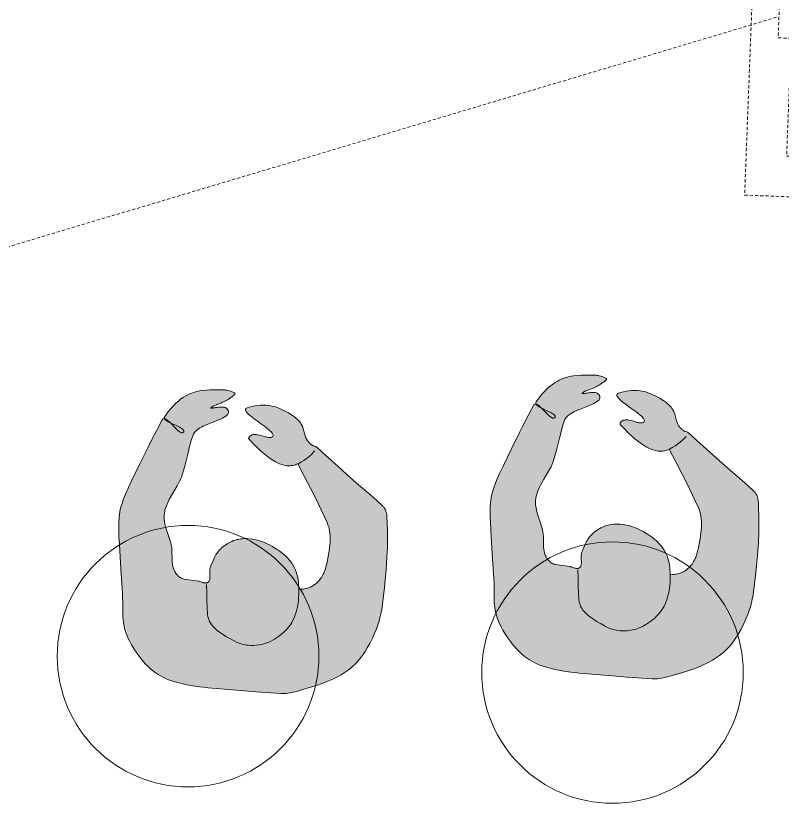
# Model space of a CAD drawing. Header units: millimetres. Extents: x 17924 to 83548, y -4690 to 56252.
# Drawn here: x 41939 to 43404, y 20326 to 21832 of the extents above; entities that cross this region are included whole.
import ezdxf

# ---------------------------------------------------------------- set-up
doc = ezdxf.new("R2010")
doc.units = ezdxf.units.MM
doc.header["$MEASUREMENT"] = 0
doc.linetypes.add('DGN Style 2', pattern=[10, 6, -4])
for name, color, linetype, lineweight in [('EQPM-OVHD', 62, 'DGN Style 2', 13), ('FURN-FREE', 1, 'Continuous', 0), ('FURN-STOR', 213, 'Continuous', 0), ('PRES-FILL', 7, 'Continuous', 0), ('PRES-PEOP', 42, 'Continuous', 0)]:
    doc.layers.add(name, color=color, linetype=linetype, lineweight=lineweight)

# ---------------------------------------------------------------- blocks, each defined once
blk = doc.blocks.new('*U111')
at = {"layer": 'PRES-FILL', "linetype": 'ByBlock', "lineweight": -2}
h = blk.add_hatch(color=0, dxfattribs=at)
edge = h.paths.add_edge_path(flags=16)
edge.add_spline(control_points=[(-87.1, -291.1), (-88.9, -288.5), (-89.4, -283.3), (-89.5, -277.4)], knot_values=[0, 0, 0, 0, 1, 1, 1, 1], degree=3, periodic=0)
edge.add_spline(control_points=[(-89.5, -277.4), (-94.1, -264.3), (-102.3, -248.1), (-95, -247.6), (-88, -247), (-89.7, -264.1), (-89.5, -277.4)], knot_values=[0, 0, 0, 0, 0.509531, 0.509531, 0.509531, 1, 1, 1, 1], degree=3, periodic=0)
edge.add_spline(control_points=[(-89.5, -277.4), (-87.5, -283), (-86.2, -288.1), (-87.1, -291.1)], knot_values=[0, 0, 0, 0, 1, 1, 1, 1], degree=3, periodic=0)
edge.add_spline(control_points=[(-87.1, -291.1), (-86, -292.7), (-84.3, -293.3), (-82, -292.6), (-63.6, -286.7), (-44.9, -280.7), (-26.4, -274.1), (-4, -266.1), (18.4, -258.1), (40.8, -249.8), (62.1, -241.9), (84, -234.3), (102, -220.3), (117.4, -208.3), (129.9, -193.2), (142.6, -178.6), (163, -155.2), (182.9, -131.3), (203.2, -107.9), (213.2, -96.5), (224.2, -86), (234.3, -74.7), (246.7, -60.8), (254.8, -44.4), (259.7, -25), (268.8, 10.8), (269.4, 46.9), (252.7, 77.9), (241.3, 99.1), (227.3, 117.8), (212, 135.7), (198.2, 151.6), (184.4, 167.6), (170.6, 183.5), (153.9, 202.7), (137.1, 221.9), (119.8, 240.6), (106.8, 254.7), (88.4, 262.4), (71.1, 271.5), (49.3, 282.9), (28.3, 292.7), (3.3, 297.3), (-21.5, 302), (-44.7, 298.6), (-68.4, 290.7), (-91.1, 283.2), (-111.9, 273.8), (-130.5, 259.8), (-157.5, 239.5), (-182.8, 217.5), (-207.6, 194.9), (-226.2, 177.9), (-244, 160), (-260.3, 140.7), (-265.4, 134.8), (-270.1, 127.5), (-269.8, 119.5), (-269, 91.5), (-265, 65.1), (-263.2, 38), (-261.2, 9.3), (-260.2, -19.6), (-257.9, -48.3), (-257.6, -51.7), (-255, -54.6), (-254.2, -58), (-253.4, -61.6), (-253.2, -65.2), (-253.5, -68.8), (-254.4, -82.4), (-267.6, -92.2), (-268.2, -106.7), (-269, -125.4), (-262.5, -142.7), (-255.6, -157.8), (-248.2, -173.7), (-230.6, -189), (-215.1, -195.9), (-194.6, -205.1), (-227.5, -119.8), (-210.4, -122.7), (-200.6, -124.4), (-194.9, -152.8), (-181.9, -153.3), (-179.8, -153.3), (-175.7, -153.3), (-175.6, -151), (-174.7, -121.2), (-175.9, -84.2), (-191.9, -63.8), (-196.2, -58.4), (-202.4, -54.5), (-209.7, -51.7)], knot_values=[0, 0, 0, 0, 0.004098, 0.004098, 0.004098, 0.036354, 0.036354, 0.036354, 0.07573, 0.07573, 0.07573, 0.113201, 0.113201, 0.113201, 0.145266, 0.145266, 0.145266, 0.196552, 0.196552, 0.196552, 0.221625, 0.221625, 0.221625, 0.252365, 0.252365, 0.252365, 0.309173, 0.309173, 0.309173, 0.348127, 0.348127, 0.348127, 0.382965, 0.382965, 0.382965, 0.425054, 0.425054, 0.425054, 0.456865, 0.456865, 0.456865, 0.496842, 0.496842, 0.496842, 0.536467, 0.536467, 0.536467, 0.574696, 0.574696, 0.574696, 0.630228, 0.630228, 0.630228, 0.671879, 0.671879, 0.671879, 0.684675, 0.684675, 0.684675, 0.729775, 0.729775, 0.729775, 0.777357, 0.777357, 0.777357, 0.783126, 0.783126, 0.783126, 0.789055, 0.789055, 0.789055, 0.811446, 0.811446, 0.811446, 0.840448, 0.840448, 0.840448, 0.871083, 0.871083, 0.871083, 0.911485, 0.911485, 0.911485, 0.934486, 0.934486, 0.934486, 0.938181, 0.938181, 0.938181, 0.987094, 0.987094, 0.987094, 1, 1, 1, 1], degree=3, periodic=0)
edge.add_line((-209.7, -51.7), (-194, 0))
edge.add_spline(control_points=[(-194, 0), (-187, 22.7), (-179.6, 45.3), (-171.5, 67.7), (-163, 91.4), (-139.6, 107.6), (-118.7, 121.9), (-107.4, 129.7), (-96.1, 136.5), (-80.5, 136.9), (-68.4, 137.2), (-58.5, 133.8), (-50.1, 127.2)], knot_values=[0, 0, 0, 0, 0.324205, 0.324205, 0.324205, 0.66843, 0.66843, 0.66843, 0.855113, 0.855113, 0.855113, 1, 1, 1, 1], degree=3, periodic=0)
edge.add_line((-50.1, 127.2), (-43.4, 121.9))
edge.add_spline(control_points=[(-43.4, 121.9), (-53, 112), (-61.7, 101.2), (-66.2, 86.4), (-72, 67.4), (-70.6, 51.9), (-65.8, 32.4), (-60.9, 12.4), (-52.4, -3.9), (-40.5, -16.6), (-29.8, -28), (-15.7, -35.9), (4.1, -37.8), (21.4, -39.5), (32.8, -32.6), (46, -27.7), (56.1, -23.9), (64, -4.3), (73.4, -9.4), (78.2, -11.9), (80, -18.4), (83, -23.2), (90.4, -35.2), (104.9, -43.5), (103.9, -59.9), (102.6, -82.9), (81.9, -92.8), (71.8, -109.6), (62.8, -124.7), (56.9, -143.1), (45.7, -155.8), (27.6, -176.6), (-8.7, -176.6), (-33.9, -189.3), (-57.3, -201), (-80, -218.6), (-102.9, -230.2), (-126.4, -242.2), (-170.3, -203.5), (-183.9, -215.1), (-185.4, -216.4), (-186.2, -221.3), (-185.7, -224), (-184, -232.5), (-161.6, -243.7), (-165.3, -244.4), (-170.3, -245.4), (-189.8, -234), (-202.1, -232.4), (-207, -231.8), (-219.2, -228.5), (-217.4, -233.8), (-214.3, -243.7), (-208.3, -250.8), (-201.7, -257.1), (-184.8, -273.2), (-168.6, -289.9), (-141.4, -295.4), (-121.8, -299.2), (-104.3, -296.7), (-90.1, -293.9), (-88.5, -293.6), (-87.5, -292.6), (-87.1, -291.1)], knot_values=[0, 0, 0, 0, 0.044568, 0.044568, 0.044568, 0.101682, 0.101682, 0.101682, 0.159954, 0.159954, 0.159954, 0.212108, 0.212108, 0.212108, 0.25772, 0.25772, 0.25772, 0.292514, 0.292514, 0.292514, 0.310285, 0.310285, 0.310285, 0.355053, 0.355053, 0.355053, 0.417583, 0.417583, 0.417583, 0.47369, 0.47369, 0.47369, 0.564976, 0.564976, 0.564976, 0.649839, 0.649839, 0.649839, 0.736981, 0.736981, 0.736981, 0.746599, 0.746599, 0.746599, 0.777051, 0.777051, 0.777051, 0.817948, 0.817948, 0.817948, 0.83422, 0.83422, 0.83422, 0.863911, 0.863911, 0.863911, 0.939425, 0.939425, 0.939425, 0.993629, 0.993629, 0.993629, 1, 1, 1, 1], degree=3, periodic=0)
at = {"layer": 'PRES-PEOP', "color": 0, "linetype": 'ByBlock', "lineweight": -2, "flags": 128}
for points in [[(-250.1, -46.7), (-245.7, -46.5), (-241.7, -46.5), (-234.1, -46.8), (-227.6, -47.5), (-222, -48.3), (-217.4, -49.3), (-213.4, -50.4), (-210.1, -51.5), (-207.4, -52.6), (-205.1, -53.7), (-201.2, -55.8), (-198.6, -57.5), (-196.7, -58.9), (-194.2, -61.2), (-191.9, -63.8), (-189.1, -67.8), (-186.8, -71.9), (-184.8, -76), (-183.2, -80), (-181.8, -84), (-179.7, -91.7), (-178.2, -98.9), (-177.2, -105.3), (-176.6, -111), (-175.8, -121.2), (-175.5, -128.8), (-175.4, -140.1), (-175.6, -151), (-175.6, -151.3), (-175.6, -151.4), (-175.7, -151.6), (-175.8, -151.8), (-175.9, -151.9), (-176, -152), (-176.1, -152.1), (-176.3, -152.3), (-176.6, -152.5), (-176.8, -152.7), (-177.1, -152.8), (-177.4, -152.9), (-177.7, -152.9), (-178.2, -153.1), (-178.7, -153.1), (-179.1, -153.2), (-179.9, -153.2), (-180.4, -153.3), (-180.8, -153.3), (-181.4, -153.3), (-181.7, -153.3), (-181.9, -153.3), (-183.1, -153.1), (-184.2, -152.9), (-185.3, -152.5), (-186.3, -152), (-187.2, -151.4), (-188.9, -150.1), (-190.5, -148.5), (-191.9, -146.9), (-193.1, -145.2), (-195.4, -141.8), (-199.1, -135.5), (-200.4, -133.2), (-201.6, -131.2), (-202.7, -129.6), (-203.6, -128.3), (-204.4, -127.2), (-205.8, -125.5), (-206.9, -124.5), (-207.8, -123.9), (-209.1, -123.1), (-209.7, -122.9), (-210.4, -122.7), (-211.9, -122.7), (-213, -123.1), (-213.9, -124), (-214.6, -125.1), (-215, -126.6), (-215.3, -128.2), (-215.5, -130), (-215.6, -132), (-215.5, -134.1), (-215.2, -138.5), (-214.6, -143.1), (-213.9, -147.7), (-212.4, -156.7), (-211, -164.7), (-209.8, -171.6), (-209, -177.3), (-208.4, -181.9), (-208.2, -185.6), (-208.1, -188.5), (-208.3, -190.7), (-208.5, -192.4), (-208.9, -193.7), (-209.3, -194.6), (-209.7, -195.3), (-210.7, -196.1), (-211.5, -196.5), (-212.3, -196.6), (-213.6, -196.4), (-215.1, -195.9), (-218, -194.5), (-220.8, -193), (-223.4, -191.5), (-228.3, -188.3), (-232.5, -185.2), (-236.1, -182.3), (-239.1, -179.5), (-241.7, -177), (-243.8, -174.8), (-247.4, -170.7), (-249.8, -167.5), (-251.4, -165.1), (-253.7, -161.5), (-255.6, -157.8), (-258.1, -152), (-260.3, -146.8), (-262, -142.1), (-263.4, -138), (-264.6, -134.2), (-265.5, -130.9), (-266.8, -125.1), (-267.5, -120.6), (-267.9, -117.1), (-268.2, -111.9), (-268.2, -106.7), (-267.9, -104), (-267.4, -101.6), (-266.8, -99.4), (-266.1, -97.4), (-265.3, -95.6), (-263.7, -92.2), (-257.3, -80.8), (-255.9, -77.9), (-255, -75.7), (-254.4, -74), (-253.8, -71.4), (-253.5, -68.8), (-253.4, -67.4), (-253.4, -66.2), (-253.4, -65.2), (-253.4, -63.4), (-253.5, -62.1), (-253.6, -61), (-253.9, -59.5), (-254.2, -58), (-254.4, -57.4), (-254.6, -56.8), (-254.8, -56.3), (-255.2, -55.3), (-256.9, -51.8), (-257.3, -51), (-257.5, -50.3), (-257.6, -49.8), (-257.8, -49), (-257.9, -48.3), (-259.4, -26.7), (-261.2, 5.6), (-263.2, 38), (-264.9, 58.2), (-267.9, 88.6), (-269.1, 103.9), (-269.8, 119.5), (-269.8, 121), (-269.7, 122.4), (-269.5, 123.7), (-269.3, 124.9), (-269, 126), (-268.3, 128), (-267.6, 129.7), (-266.9, 131.2), (-266.2, 132.5), (-264.9, 134.7), (-263.8, 136.3), (-262.1, 138.6), (-260.3, 140.7), (-254.1, 147.9), (-243, 160.1), (-234.4, 169.1), (-221.2, 182.2), (-207.6, 194.9), (-188.9, 211.7), (-174.6, 224.1), (-163.8, 233.3), (-147.3, 246.7), (-130.5, 259.8), (-123.4, 264.8), (-117, 268.9), (-111.4, 272.2), (-106.3, 275), (-97.2, 279.5), (-90.2, 282.5), (-79.5, 286.8), (-68.4, 290.7), (-59.5, 293.4), (-51.8, 295.5), (-45, 296.9), (-39.1, 297.9), (-33.9, 298.6), (-29.3, 299), (-21.3, 299.4), (-15.2, 299.4), (-10.6, 299.1), (-3.7, 298.4), (3.3, 297.3), (12.5, 295.3), (20.2, 293.3), (26.9, 291.2), (32.6, 289.2), (42.4, 285.3), (49.6, 282.1), (60.3, 277), (71.1, 271.5), (84.2, 264.8), (93.9, 259.7), (101, 255.6), (106.1, 252.3), (109.7, 249.7), (112.4, 247.6), (116.2, 244.2), (119.8, 240.6), (132.7, 226.5), (151.7, 205.1), (170.6, 183.5), (191.3, 159.6), (212, 135.7), (217.7, 128.9), (222.5, 122.9), (230.7, 112.3), (236.6, 104), (240.9, 97.7), (247, 88), (252.7, 77.9), (255.6, 72), (258, 66.4), (259.9, 61.1), (261.5, 56), (262.7, 51.2), (264.5, 42), (265.5, 33.9), (265.9, 26.7), (266, 20.3), (265.5, 9.1), (264.6, 0.6), (263.7, -5.8), (261.9, -15.4), (259.7, -25), (257.7, -32.1), (255.7, -38.1), (253.8, -43.2), (251.9, -47.6), (250.1, -51.3), (248.5, -54.4), (245.4, -59.8), (242.9, -63.7), (240.9, -66.5), (237.7, -70.7), (234.3, -74.7), (226.6, -83.1), (214.8, -95.4), (208.9, -101.6), (203.2, -107.9), (172.9, -143.3), (142.6, -178.6), (133.1, -189.6), (125.8, -197.8), (120.2, -203.7), (115.9, -208.1), (112.6, -211.3), (107.4, -215.9), (102, -220.3), (98.6, -222.8), (92, -227.3), (85.9, -230.8), (80.5, -233.6), (75.7, -235.9), (67.1, -239.7), (54, -244.9), (40.8, -249.8), (7.2, -262.1), (-26.4, -274.1), (-40.3, -278.9), (-61.2, -285.9), (-82, -292.6), (-83.3, -292.9), (-84.4, -292.9), (-85.3, -292.6), (-86.1, -292.1), (-86.8, -291.4), (-87.4, -290.6), (-87.8, -289.7), (-88.2, -288.6), (-88.5, -287.5), (-88.8, -286.3), (-89.1, -283.8), (-89.4, -281.1), (-89.6, -259), (-89.7, -256.6), (-90, -254.6), (-90.2, -253), (-90.6, -251.8), (-90.9, -250.8), (-91.2, -250), (-91.9, -248.9), (-92.5, -248.3), (-93.1, -247.9), (-93.9, -247.6), (-95, -247.6), (-96, -247.8), (-96.7, -248.2), (-97.3, -248.8), (-97.6, -249.6), (-97.8, -250.4), (-97.9, -251.4), (-97.8, -252.5), (-97.7, -253.6), (-97.5, -254.8), (-96.8, -257.3), (-96.1, -259.8), (-95.2, -262.3), (-93.3, -267.4), (-89.9, -276.4), (-88.8, -279.6), (-87.9, -282.3), (-87.4, -284.5), (-87, -286.3), (-86.9, -287.8), (-86.8, -289), (-86.9, -289.9), (-87, -290.7), (-87.4, -291.9), (-87.8, -292.6), (-88.3, -293.1), (-89.1, -293.6), (-90.1, -293.9), (-95.6, -294.9), (-100.6, -295.7), (-105.2, -296.3), (-109.3, -296.8), (-113, -297.1), (-116.4, -297.2), (-122.4, -297.3), (-127, -297.1), (-130.5, -296.9), (-135.9, -296.3), (-141.4, -295.4), (-146.4, -294.2), (-150.8, -292.9), (-154.8, -291.5), (-158.4, -290.1), (-161.7, -288.6), (-167.5, -285.4), (-172.3, -282.4), (-176.3, -279.6), (-183, -274.4), (-187.8, -270.2), (-194.8, -263.7), (-201.7, -257.1), (-204.1, -254.7), (-206.2, -252.5), (-208, -250.5), (-209.4, -248.7), (-210.6, -247.1), (-211.7, -245.6), (-213.4, -242.9), (-214.5, -240.8), (-215.3, -239.2), (-216.4, -236.6), (-217.4, -233.8), (-217.5, -233.4), (-217.6, -232.9), (-217.6, -232.6), (-217.5, -232.3), (-217.4, -232), (-217.2, -231.8), (-217, -231.6), (-216.7, -231.4), (-216.5, -231.3), (-216.2, -231.2), (-215.6, -231), (-214.9, -230.9), (-214.2, -230.8), (-213.5, -230.8), (-212.8, -230.9), (-211.4, -231), (-210.2, -231.1), (-208, -231.4), (-206.3, -231.7), (-205.1, -231.9), (-204.3, -232.1), (-203.7, -232.2), (-202.8, -232.3), (-202.1, -232.4), (-199.7, -232.8), (-197.4, -233.4), (-195.1, -234), (-192.8, -234.7), (-188.6, -236.3), (-184.9, -237.7), (-181.7, -239), (-179, -240.2), (-176.7, -241.1), (-174.8, -241.9), (-173.2, -242.5), (-171.9, -243), (-170.9, -243.3), (-169.1, -243.9), (-168, -244.2), (-167.2, -244.3), (-166.1, -244.5), (-165.3, -244.4), (-165, -244.3), (-164.9, -244.2), (-164.9, -244), (-165, -243.7), (-165.2, -243.5), (-165.5, -243.2), (-165.8, -242.8), (-166.2, -242.5), (-167.1, -241.7), (-168.2, -241), (-169.3, -240.2), (-170.4, -239.3), (-171.5, -238.5), (-173.7, -236.9), (-175.7, -235.4), (-177.5, -234), (-178.9, -232.8), (-180.2, -231.7), (-181.2, -230.7), (-182, -229.9), (-183.3, -228.4), (-184.2, -227.3), (-184.7, -226.4), (-185.3, -225.2), (-185.5, -224.6), (-185.7, -224), (-185.7, -223.5), (-185.8, -223), (-185.8, -222.4), (-185.8, -221.9), (-185.8, -221.4), (-185.8, -220.5), (-185.7, -219.6), (-185.5, -218.9), (-185.4, -218.3), (-185.3, -217.7), (-185.1, -217.3), (-185, -216.9), (-184.8, -216.4), (-184.6, -216), (-184.4, -215.7), (-184.2, -215.4), (-184.1, -215.2), (-183.9, -215.1), (-182.6, -214.1), (-181.1, -213.5), (-179.5, -213.1), (-177.9, -212.9), (-176.1, -212.9), (-174.4, -213.1), (-170.7, -213.7), (-167, -214.8), (-163.3, -216.1), (-159.7, -217.5), (-152.6, -220.4), (-139.5, -226), (-134.5, -227.9), (-130.2, -229.4), (-126.4, -230.5), (-123.2, -231.4), (-120.4, -231.9), (-115.7, -232.5), (-112.2, -232.5), (-109.8, -232.3), (-106.2, -231.5), (-102.9, -230.2), (-94.3, -225.6), (-86.8, -221.2), (-73.7, -213), (-53.9, -200.5), (-43.9, -194.7), (-33.9, -189.3), (-29, -187), (-24.3, -185.2), (-15, -182.1), (1.9, -177.5), (14.4, -173.8), (18.9, -172.3), (26.6, -169.3), (32, -166.6), (35.8, -164.3), (38.5, -162.4), (42.3, -159.3), (45.7, -155.8), (47.8, -153.4), (49.6, -151), (52.7, -146.2), (55.3, -141.8), (57.4, -137.9), (60.9, -130.7), (66.2, -120), (68.9, -114.7), (71.8, -109.6), (73.8, -106.5), (75.9, -103.8), (80.1, -98.8), (88, -90.5), (91, -87.3), (93.4, -84.4), (95.5, -81.9), (97.1, -79.5), (98.5, -77.4), (100.5, -73.5), (101.8, -70.4), (102.6, -68), (103.5, -64.1), (103.8, -62.1), (103.9, -59.9), (104, -58.4), (104, -57), (103.7, -54.3), (103.1, -52), (102.5, -49.9), (101.7, -48), (100.8, -46.3), (99.9, -44.7), (83, -23.2), (82.4, -22.3), (81.5, -20.5), (79.8, -17.2), (79.2, -16), (78.6, -15), (78.1, -14.1), (77.6, -13.4), (76.7, -12.2), (76, -11.4), (75.4, -10.8), (74.9, -10.4), (74.2, -9.8), (73.4, -9.4), (72.5, -9), (71.7, -8.7), (70.8, -8.6), (70.1, -8.5), (69.3, -8.6), (68.6, -8.8), (67.9, -9), (66.6, -9.6), (65.3, -10.3), (64.2, -11.2), (63.1, -12.1), (62.1, -13.1), (60.2, -15), (56.8, -18.7), (54.2, -21.5), (52.2, -23.5), (50.7, -24.8), (49.6, -25.7), (48.7, -26.3), (47.4, -27.1), (46, -27.7), (41.1, -29.6), (32.7, -33), (29.5, -34.2), (26.7, -35.2), (24.2, -35.9), (21.9, -36.5), (17.8, -37.4), (14.6, -37.8), (12.1, -38), (10.2, -38), (7.2, -38), (4.1, -37.8), (0.4, -37.4), (-2.9, -36.8), (-5.8, -36.2), (-8.6, -35.6), (-11, -34.9), (-15.5, -33.4), (-19.2, -31.9), (-22.3, -30.4), (-24.8, -29), (-27, -27.7), (-30.7, -25.2), (-33.3, -23.2), (-37, -20), (-40.5, -16.6), (-42.7, -14.2), (-46.6, -9.4), (-49.7, -5), (-52.4, -0.9), (-54.5, 2.8), (-56.3, 6.1), (-59.1, 12.2), (-61, 17), (-62.4, 20.7), (-64.2, 26.4), (-65.8, 32.4), (-66.6, 36), (-68, 42.6), (-68.9, 48.1), (-69.5, 52.9), (-69.9, 57), (-70, 60.6), (-70, 63.7), (-69.7, 69.2), (-69.2, 73.4), (-68.6, 76.6), (-67.6, 81.4), (-66.2, 86.4), (-65.3, 89.2), (-64.3, 91.8), (-63.3, 94.1), (-61.3, 98.3), (-59.4, 101.8), (-57.5, 104.8), (-55.8, 107.3), (-52.7, 111.5), (-50.2, 114.5), (-46.3, 118.9), (-42.3, 123.1), (-37.2, 128.3), (-32.6, 132.7), (-28.4, 136.4), (-24.6, 139.5), (-21.2, 142.1), (-18.1, 144.3), (-12.4, 147.9), (-8, 150.4), (-4.5, 152.2), (0.9, 154.6), (6.7, 156.6), (10.4, 157.8), (13.8, 158.6), (17, 159.3), (20, 159.8), (25.6, 160.4), (30.4, 160.6), (34.5, 160.6), (38.2, 160.4), (44.5, 159.7), (49.2, 159), (56.3, 157.5), (63.4, 155.6), (67.7, 154.2), (71.7, 152.6), (75.3, 150.9), (78.6, 149.1), (81.6, 147.3), (84.4, 145.5), (89.4, 141.8), (93.5, 138.2), (96.9, 134.8), (99.7, 131.7), (102, 128.9), (105.7, 123.7), (108.2, 119.5), (109.9, 116.4), (112.1, 111.4), (113.9, 106.4), (116.7, 97.2), (119.1, 89), (120.9, 81.6), (122.1, 75.1), (122.9, 69.5), (123.3, 64.7), (123.4, 60.5), (123.3, 57), (123, 53.9), (122.6, 51.3), (121.5, 46.8), (120.3, 43.6), (119.3, 41.3), (117.3, 38), (115, 34.8), (105.6, 23.9), (98.3, 15.8), (87.3, 3.9), (76.2, -7.9)], [(-209.7, -51.7), (-201.8, -25.9), (-194, 0), (-188.7, 17), (-180.3, 42.4), (-171.5, 67.7), (-169.8, 72), (-167.8, 76), (-165.8, 79.5), (-163.6, 82.8), (-161.5, 85.7), (-157, 91), (-152.8, 95.4), (-148.9, 99.1), (-141.7, 105.3), (-136, 109.6), (-127.4, 115.9), (-118.7, 121.9), (-114.5, 124.8), (-110.7, 127.1), (-107.4, 129.1), (-104.4, 130.7), (-101.7, 132), (-99.3, 133), (-97.2, 133.8), (-93.3, 135), (-90.3, 135.8), (-87.9, 136.2), (-84.3, 136.7), (-80.5, 136.9), (-78.3, 136.9), (-76.2, 136.8), (-74.3, 136.7), (-72.6, 136.5), (-69.4, 136), (-66.7, 135.4), (-64.4, 134.8), (-62.5, 134.1), (-60.8, 133.5), (-58, 132.2), (-56, 131.1), (-54.5, 130.2), (-52.3, 128.8), (-50.1, 127.2), (-46.8, 124.6), (-43.4, 121.9)]]:
    blk.add_lwpolyline(points, dxfattribs=at)
blk = doc.blocks.new('*U112')
at = {"layer": 'PRES-FILL', "linetype": 'ByBlock', "lineweight": -2}
h = blk.add_hatch(color=0, dxfattribs=at)
edge = h.paths.add_edge_path(flags=16)
edge.add_spline(control_points=[(-87.1, -291.1), (-88.9, -288.5), (-89.4, -283.3), (-89.5, -277.4)], knot_values=[0, 0, 0, 0, 1, 1, 1, 1], degree=3, periodic=0)
edge.add_spline(control_points=[(-89.5, -277.4), (-94.1, -264.3), (-102.3, -248.1), (-95, -247.6), (-88, -247), (-89.7, -264.1), (-89.5, -277.4)], knot_values=[0, 0, 0, 0, 0.509531, 0.509531, 0.509531, 1, 1, 1, 1], degree=3, periodic=0)
edge.add_spline(control_points=[(-89.5, -277.4), (-87.5, -283), (-86.2, -288.1), (-87.1, -291.1)], knot_values=[0, 0, 0, 0, 1, 1, 1, 1], degree=3, periodic=0)
edge.add_spline(control_points=[(-87.1, -291.1), (-86, -292.7), (-84.3, -293.3), (-82, -292.6), (-63.6, -286.7), (-44.9, -280.7), (-26.4, -274.1), (-4, -266.1), (18.4, -258.1), (40.8, -249.8), (62.1, -241.9), (84, -234.3), (102, -220.3), (117.4, -208.3), (129.9, -193.2), (142.6, -178.6), (163, -155.2), (182.9, -131.3), (203.2, -107.9), (213.2, -96.5), (224.2, -86), (234.3, -74.7), (246.7, -60.8), (254.8, -44.4), (259.7, -25), (268.8, 10.8), (269.4, 46.9), (252.7, 77.9), (241.3, 99.1), (227.3, 117.8), (212, 135.7), (198.2, 151.6), (184.4, 167.6), (170.6, 183.5), (153.9, 202.7), (137.1, 221.9), (119.8, 240.6), (106.8, 254.7), (88.4, 262.4), (71.1, 271.5), (49.3, 282.9), (28.3, 292.7), (3.3, 297.3), (-21.5, 302), (-44.7, 298.6), (-68.4, 290.7), (-91.1, 283.2), (-111.9, 273.8), (-130.5, 259.8), (-157.5, 239.5), (-182.8, 217.5), (-207.6, 194.9), (-226.2, 177.9), (-244, 160), (-260.3, 140.7), (-265.4, 134.8), (-270.1, 127.5), (-269.8, 119.5), (-269, 91.5), (-265, 65.1), (-263.2, 38), (-261.2, 9.3), (-260.2, -19.6), (-257.9, -48.3), (-257.6, -51.7), (-255, -54.6), (-254.2, -58), (-253.4, -61.6), (-253.2, -65.2), (-253.5, -68.8), (-254.4, -82.4), (-267.6, -92.2), (-268.2, -106.7), (-269, -125.4), (-262.5, -142.7), (-255.6, -157.8), (-248.2, -173.7), (-230.6, -189), (-215.1, -195.9), (-194.6, -205.1), (-227.5, -119.8), (-210.4, -122.7), (-200.6, -124.4), (-194.9, -152.8), (-181.9, -153.3), (-179.8, -153.3), (-175.7, -153.3), (-175.6, -151), (-174.7, -121.2), (-175.9, -84.2), (-191.9, -63.8), (-196.2, -58.4), (-202.4, -54.5), (-209.7, -51.7)], knot_values=[0, 0, 0, 0, 0.004098, 0.004098, 0.004098, 0.036354, 0.036354, 0.036354, 0.07573, 0.07573, 0.07573, 0.113201, 0.113201, 0.113201, 0.145266, 0.145266, 0.145266, 0.196552, 0.196552, 0.196552, 0.221625, 0.221625, 0.221625, 0.252365, 0.252365, 0.252365, 0.309173, 0.309173, 0.309173, 0.348127, 0.348127, 0.348127, 0.382965, 0.382965, 0.382965, 0.425054, 0.425054, 0.425054, 0.456865, 0.456865, 0.456865, 0.496842, 0.496842, 0.496842, 0.536467, 0.536467, 0.536467, 0.574696, 0.574696, 0.574696, 0.630228, 0.630228, 0.630228, 0.671879, 0.671879, 0.671879, 0.684675, 0.684675, 0.684675, 0.729775, 0.729775, 0.729775, 0.777357, 0.777357, 0.777357, 0.783126, 0.783126, 0.783126, 0.789055, 0.789055, 0.789055, 0.811446, 0.811446, 0.811446, 0.840448, 0.840448, 0.840448, 0.871083, 0.871083, 0.871083, 0.911485, 0.911485, 0.911485, 0.934486, 0.934486, 0.934486, 0.938181, 0.938181, 0.938181, 0.987094, 0.987094, 0.987094, 1, 1, 1, 1], degree=3, periodic=0)
edge.add_line((-209.7, -51.7), (-194, 0))
edge.add_spline(control_points=[(-194, 0), (-187, 22.7), (-179.6, 45.3), (-171.5, 67.7), (-163, 91.4), (-139.6, 107.6), (-118.7, 121.9), (-107.4, 129.7), (-96.1, 136.5), (-80.5, 136.9), (-68.4, 137.2), (-58.5, 133.8), (-50.1, 127.2)], knot_values=[0, 0, 0, 0, 0.324205, 0.324205, 0.324205, 0.66843, 0.66843, 0.66843, 0.855113, 0.855113, 0.855113, 1, 1, 1, 1], degree=3, periodic=0)
edge.add_line((-50.1, 127.2), (-43.4, 121.9))
edge.add_spline(control_points=[(-43.4, 121.9), (-53, 112), (-61.7, 101.2), (-66.2, 86.4), (-72, 67.4), (-70.6, 51.9), (-65.8, 32.4), (-60.9, 12.4), (-52.4, -3.9), (-40.5, -16.6), (-29.8, -28), (-15.7, -35.9), (4.1, -37.8), (21.4, -39.5), (32.8, -32.6), (46, -27.7), (56.1, -23.9), (64, -4.3), (73.4, -9.4), (78.2, -11.9), (80, -18.4), (83, -23.2), (90.4, -35.2), (104.9, -43.5), (103.9, -59.9), (102.6, -82.9), (81.9, -92.8), (71.8, -109.6), (62.8, -124.7), (56.9, -143.1), (45.7, -155.8), (27.6, -176.6), (-8.7, -176.6), (-33.9, -189.3), (-57.3, -201), (-80, -218.6), (-102.9, -230.2), (-126.4, -242.2), (-170.3, -203.5), (-183.9, -215.1), (-185.4, -216.4), (-186.2, -221.3), (-185.7, -224), (-184, -232.5), (-161.6, -243.7), (-165.3, -244.4), (-170.3, -245.4), (-189.8, -234), (-202.1, -232.4), (-207, -231.8), (-219.2, -228.5), (-217.4, -233.8), (-214.3, -243.7), (-208.3, -250.8), (-201.7, -257.1), (-184.8, -273.2), (-168.6, -289.9), (-141.4, -295.4), (-121.8, -299.2), (-104.3, -296.7), (-90.1, -293.9), (-88.5, -293.6), (-87.5, -292.6), (-87.1, -291.1)], knot_values=[0, 0, 0, 0, 0.044568, 0.044568, 0.044568, 0.101682, 0.101682, 0.101682, 0.159954, 0.159954, 0.159954, 0.212108, 0.212108, 0.212108, 0.25772, 0.25772, 0.25772, 0.292514, 0.292514, 0.292514, 0.310285, 0.310285, 0.310285, 0.355053, 0.355053, 0.355053, 0.417583, 0.417583, 0.417583, 0.47369, 0.47369, 0.47369, 0.564976, 0.564976, 0.564976, 0.649839, 0.649839, 0.649839, 0.736981, 0.736981, 0.736981, 0.746599, 0.746599, 0.746599, 0.777051, 0.777051, 0.777051, 0.817948, 0.817948, 0.817948, 0.83422, 0.83422, 0.83422, 0.863911, 0.863911, 0.863911, 0.939425, 0.939425, 0.939425, 0.993629, 0.993629, 0.993629, 1, 1, 1, 1], degree=3, periodic=0)
at = {"layer": 'PRES-PEOP', "color": 0, "linetype": 'ByBlock', "lineweight": -2, "flags": 128}
for points in [[(-250.1, -46.7), (-245.7, -46.5), (-241.7, -46.5), (-234.1, -46.8), (-227.6, -47.5), (-222, -48.3), (-217.4, -49.3), (-213.4, -50.4), (-210.1, -51.5), (-207.4, -52.6), (-205.1, -53.7), (-201.2, -55.8), (-198.6, -57.5), (-196.7, -58.9), (-194.2, -61.2), (-191.9, -63.8), (-189.1, -67.8), (-186.8, -71.9), (-184.8, -76), (-183.2, -80), (-181.8, -84), (-179.7, -91.7), (-178.2, -98.9), (-177.2, -105.3), (-176.6, -111), (-175.8, -121.2), (-175.5, -128.8), (-175.4, -140.1), (-175.6, -151), (-175.6, -151.3), (-175.6, -151.4), (-175.7, -151.6), (-175.8, -151.8), (-175.9, -151.9), (-176, -152), (-176.1, -152.1), (-176.3, -152.3), (-176.6, -152.5), (-176.8, -152.7), (-177.1, -152.8), (-177.4, -152.9), (-177.7, -152.9), (-178.2, -153.1), (-178.7, -153.1), (-179.1, -153.2), (-179.9, -153.2), (-180.4, -153.3), (-180.8, -153.3), (-181.4, -153.3), (-181.7, -153.3), (-181.9, -153.3), (-183.1, -153.1), (-184.2, -152.9), (-185.3, -152.5), (-186.3, -152), (-187.2, -151.4), (-188.9, -150.1), (-190.5, -148.5), (-191.9, -146.9), (-193.1, -145.2), (-195.4, -141.8), (-199.1, -135.5), (-200.4, -133.2), (-201.6, -131.2), (-202.7, -129.6), (-203.6, -128.3), (-204.4, -127.2), (-205.8, -125.5), (-206.9, -124.5), (-207.8, -123.9), (-209.1, -123.1), (-209.7, -122.9), (-210.4, -122.7), (-211.9, -122.7), (-213, -123.1), (-213.9, -124), (-214.6, -125.1), (-215, -126.6), (-215.3, -128.2), (-215.5, -130), (-215.6, -132), (-215.5, -134.1), (-215.2, -138.5), (-214.6, -143.1), (-213.9, -147.7), (-212.4, -156.7), (-211, -164.7), (-209.8, -171.6), (-209, -177.3), (-208.4, -181.9), (-208.2, -185.6), (-208.1, -188.5), (-208.3, -190.7), (-208.5, -192.4), (-208.9, -193.7), (-209.3, -194.6), (-209.7, -195.3), (-210.7, -196.1), (-211.5, -196.5), (-212.3, -196.6), (-213.6, -196.4), (-215.1, -195.9), (-218, -194.5), (-220.8, -193), (-223.4, -191.5), (-228.3, -188.3), (-232.5, -185.2), (-236.1, -182.3), (-239.1, -179.5), (-241.7, -177), (-243.8, -174.8), (-247.4, -170.7), (-249.8, -167.5), (-251.4, -165.1), (-253.7, -161.5), (-255.6, -157.8), (-258.1, -152), (-260.3, -146.8), (-262, -142.1), (-263.4, -138), (-264.6, -134.2), (-265.5, -130.9), (-266.8, -125.1), (-267.5, -120.6), (-267.9, -117.1), (-268.2, -111.9), (-268.2, -106.7), (-267.9, -104), (-267.4, -101.6), (-266.8, -99.4), (-266.1, -97.4), (-265.3, -95.6), (-263.7, -92.2), (-257.3, -80.8), (-255.9, -77.9), (-255, -75.7), (-254.4, -74), (-253.8, -71.4), (-253.5, -68.8), (-253.4, -67.4), (-253.4, -66.2), (-253.4, -65.2), (-253.4, -63.4), (-253.5, -62.1), (-253.6, -61), (-253.9, -59.5), (-254.2, -58), (-254.4, -57.4), (-254.6, -56.8), (-254.8, -56.3), (-255.2, -55.3), (-256.9, -51.8), (-257.3, -51), (-257.5, -50.3), (-257.6, -49.8), (-257.8, -49), (-257.9, -48.3), (-259.4, -26.7), (-261.2, 5.6), (-263.2, 38), (-264.9, 58.2), (-267.9, 88.6), (-269.1, 103.9), (-269.8, 119.5), (-269.8, 121), (-269.7, 122.4), (-269.5, 123.7), (-269.3, 124.9), (-269, 126), (-268.3, 128), (-267.6, 129.7), (-266.9, 131.2), (-266.2, 132.5), (-264.9, 134.7), (-263.8, 136.3), (-262.1, 138.6), (-260.3, 140.7), (-254.1, 147.9), (-243, 160.1), (-234.4, 169.1), (-221.2, 182.2), (-207.6, 194.9), (-188.9, 211.7), (-174.6, 224.1), (-163.8, 233.3), (-147.3, 246.7), (-130.5, 259.8), (-123.4, 264.8), (-117, 268.9), (-111.4, 272.2), (-106.3, 275), (-97.2, 279.5), (-90.2, 282.5), (-79.5, 286.8), (-68.4, 290.7), (-59.5, 293.4), (-51.8, 295.5), (-45, 296.9), (-39.1, 297.9), (-33.9, 298.6), (-29.3, 299), (-21.3, 299.4), (-15.2, 299.4), (-10.6, 299.1), (-3.7, 298.4), (3.3, 297.3), (12.5, 295.3), (20.2, 293.3), (26.9, 291.2), (32.6, 289.2), (42.4, 285.3), (49.6, 282.1), (60.3, 277), (71.1, 271.5), (84.2, 264.8), (93.9, 259.7), (101, 255.6), (106.1, 252.3), (109.7, 249.7), (112.4, 247.6), (116.2, 244.2), (119.8, 240.6), (132.7, 226.5), (151.7, 205.1), (170.6, 183.5), (191.3, 159.6), (212, 135.7), (217.7, 128.9), (222.5, 122.9), (230.7, 112.3), (236.6, 104), (240.9, 97.7), (247, 88), (252.7, 77.9), (255.6, 72), (258, 66.4), (259.9, 61.1), (261.5, 56), (262.7, 51.2), (264.5, 42), (265.5, 33.9), (265.9, 26.7), (266, 20.3), (265.5, 9.1), (264.6, 0.6), (263.7, -5.8), (261.9, -15.4), (259.7, -25), (257.7, -32.1), (255.7, -38.1), (253.8, -43.2), (251.9, -47.6), (250.1, -51.3), (248.5, -54.4), (245.4, -59.8), (242.9, -63.7), (240.9, -66.5), (237.7, -70.7), (234.3, -74.7), (226.6, -83.1), (214.8, -95.4), (208.9, -101.6), (203.2, -107.9), (172.9, -143.3), (142.6, -178.6), (133.1, -189.6), (125.8, -197.8), (120.2, -203.7), (115.9, -208.1), (112.6, -211.3), (107.4, -215.9), (102, -220.3), (98.6, -222.8), (92, -227.3), (85.9, -230.8), (80.5, -233.6), (75.7, -235.9), (67.1, -239.7), (54, -244.9), (40.8, -249.8), (7.2, -262.1), (-26.4, -274.1), (-40.3, -278.9), (-61.2, -285.9), (-82, -292.6), (-83.3, -292.9), (-84.4, -292.9), (-85.3, -292.6), (-86.1, -292.1), (-86.8, -291.4), (-87.4, -290.6), (-87.8, -289.7), (-88.2, -288.6), (-88.5, -287.5), (-88.8, -286.3), (-89.1, -283.8), (-89.4, -281.1), (-89.6, -259), (-89.7, -256.6), (-90, -254.6), (-90.2, -253), (-90.6, -251.8), (-90.9, -250.8), (-91.2, -250), (-91.9, -248.9), (-92.5, -248.3), (-93.1, -247.9), (-93.9, -247.6), (-95, -247.6), (-96, -247.8), (-96.7, -248.2), (-97.3, -248.8), (-97.6, -249.6), (-97.8, -250.4), (-97.9, -251.4), (-97.8, -252.5), (-97.7, -253.6), (-97.5, -254.8), (-96.8, -257.3), (-96.1, -259.8), (-95.2, -262.3), (-93.3, -267.4), (-89.9, -276.4), (-88.8, -279.6), (-87.9, -282.3), (-87.4, -284.5), (-87, -286.3), (-86.9, -287.8), (-86.8, -289), (-86.9, -289.9), (-87, -290.7), (-87.4, -291.9), (-87.8, -292.6), (-88.3, -293.1), (-89.1, -293.6), (-90.1, -293.9), (-95.6, -294.9), (-100.6, -295.7), (-105.2, -296.3), (-109.3, -296.8), (-113, -297.1), (-116.4, -297.2), (-122.4, -297.3), (-127, -297.1), (-130.5, -296.9), (-135.9, -296.3), (-141.4, -295.4), (-146.4, -294.2), (-150.8, -292.9), (-154.8, -291.5), (-158.4, -290.1), (-161.7, -288.6), (-167.5, -285.4), (-172.3, -282.4), (-176.3, -279.6), (-183, -274.4), (-187.8, -270.2), (-194.8, -263.7), (-201.7, -257.1), (-204.1, -254.7), (-206.2, -252.5), (-208, -250.5), (-209.4, -248.7), (-210.6, -247.1), (-211.7, -245.6), (-213.4, -242.9), (-214.5, -240.8), (-215.3, -239.2), (-216.4, -236.6), (-217.4, -233.8), (-217.5, -233.4), (-217.6, -232.9), (-217.6, -232.6), (-217.5, -232.3), (-217.4, -232), (-217.2, -231.8), (-217, -231.6), (-216.7, -231.4), (-216.5, -231.3), (-216.2, -231.2), (-215.6, -231), (-214.9, -230.9), (-214.2, -230.8), (-213.5, -230.8), (-212.8, -230.9), (-211.4, -231), (-210.2, -231.1), (-208, -231.4), (-206.3, -231.7), (-205.1, -231.9), (-204.3, -232.1), (-203.7, -232.2), (-202.8, -232.3), (-202.1, -232.4), (-199.7, -232.8), (-197.4, -233.4), (-195.1, -234), (-192.8, -234.7), (-188.6, -236.3), (-184.9, -237.7), (-181.7, -239), (-179, -240.2), (-176.7, -241.1), (-174.8, -241.9), (-173.2, -242.5), (-171.9, -243), (-170.9, -243.3), (-169.1, -243.9), (-168, -244.2), (-167.2, -244.3), (-166.1, -244.5), (-165.3, -244.4), (-165, -244.3), (-164.9, -244.2), (-164.9, -244), (-165, -243.7), (-165.2, -243.5), (-165.5, -243.2), (-165.8, -242.8), (-166.2, -242.5), (-167.1, -241.7), (-168.2, -241), (-169.3, -240.2), (-170.4, -239.3), (-171.5, -238.5), (-173.7, -236.9), (-175.7, -235.4), (-177.5, -234), (-178.9, -232.8), (-180.2, -231.7), (-181.2, -230.7), (-182, -229.9), (-183.3, -228.4), (-184.2, -227.3), (-184.7, -226.4), (-185.3, -225.2), (-185.5, -224.6), (-185.7, -224), (-185.7, -223.5), (-185.8, -223), (-185.8, -222.4), (-185.8, -221.9), (-185.8, -221.4), (-185.8, -220.5), (-185.7, -219.6), (-185.5, -218.9), (-185.4, -218.3), (-185.3, -217.7), (-185.1, -217.3), (-185, -216.9), (-184.8, -216.4), (-184.6, -216), (-184.4, -215.7), (-184.2, -215.4), (-184.1, -215.2), (-183.9, -215.1), (-182.6, -214.1), (-181.1, -213.5), (-179.5, -213.1), (-177.9, -212.9), (-176.1, -212.9), (-174.4, -213.1), (-170.7, -213.7), (-167, -214.8), (-163.3, -216.1), (-159.7, -217.5), (-152.6, -220.4), (-139.5, -226), (-134.5, -227.9), (-130.2, -229.4), (-126.4, -230.5), (-123.2, -231.4), (-120.4, -231.9), (-115.7, -232.5), (-112.2, -232.5), (-109.8, -232.3), (-106.2, -231.5), (-102.9, -230.2), (-94.3, -225.6), (-86.8, -221.2), (-73.7, -213), (-53.9, -200.5), (-43.9, -194.7), (-33.9, -189.3), (-29, -187), (-24.3, -185.2), (-15, -182.1), (1.9, -177.5), (14.4, -173.8), (18.9, -172.3), (26.6, -169.3), (32, -166.6), (35.8, -164.3), (38.5, -162.4), (42.3, -159.3), (45.7, -155.8), (47.8, -153.4), (49.6, -151), (52.7, -146.2), (55.3, -141.8), (57.4, -137.9), (60.9, -130.7), (66.2, -120), (68.9, -114.7), (71.8, -109.6), (73.8, -106.5), (75.9, -103.8), (80.1, -98.8), (88, -90.5), (91, -87.3), (93.4, -84.4), (95.5, -81.9), (97.1, -79.5), (98.5, -77.4), (100.5, -73.5), (101.8, -70.4), (102.6, -68), (103.5, -64.1), (103.8, -62.1), (103.9, -59.9), (104, -58.4), (104, -57), (103.7, -54.3), (103.1, -52), (102.5, -49.9), (101.7, -48), (100.8, -46.3), (99.9, -44.7), (83, -23.2), (82.4, -22.3), (81.5, -20.5), (79.8, -17.2), (79.2, -16), (78.6, -15), (78.1, -14.1), (77.6, -13.4), (76.7, -12.2), (76, -11.4), (75.4, -10.8), (74.9, -10.4), (74.2, -9.8), (73.4, -9.4), (72.5, -9), (71.7, -8.7), (70.8, -8.6), (70.1, -8.5), (69.3, -8.6), (68.6, -8.8), (67.9, -9), (66.6, -9.6), (65.3, -10.3), (64.2, -11.2), (63.1, -12.1), (62.1, -13.1), (60.2, -15), (56.8, -18.7), (54.2, -21.5), (52.2, -23.5), (50.7, -24.8), (49.6, -25.7), (48.7, -26.3), (47.4, -27.1), (46, -27.7), (41.1, -29.6), (32.7, -33), (29.5, -34.2), (26.7, -35.2), (24.2, -35.9), (21.9, -36.5), (17.8, -37.4), (14.6, -37.8), (12.1, -38), (10.2, -38), (7.2, -38), (4.1, -37.8), (0.4, -37.4), (-2.9, -36.8), (-5.8, -36.2), (-8.6, -35.6), (-11, -34.9), (-15.5, -33.4), (-19.2, -31.9), (-22.3, -30.4), (-24.8, -29), (-27, -27.7), (-30.7, -25.2), (-33.3, -23.2), (-37, -20), (-40.5, -16.6), (-42.7, -14.2), (-46.6, -9.4), (-49.7, -5), (-52.4, -0.9), (-54.5, 2.8), (-56.3, 6.1), (-59.1, 12.2), (-61, 17), (-62.4, 20.7), (-64.2, 26.4), (-65.8, 32.4), (-66.6, 36), (-68, 42.6), (-68.9, 48.1), (-69.5, 52.9), (-69.9, 57), (-70, 60.6), (-70, 63.7), (-69.7, 69.2), (-69.2, 73.4), (-68.6, 76.6), (-67.6, 81.4), (-66.2, 86.4), (-65.3, 89.2), (-64.3, 91.8), (-63.3, 94.1), (-61.3, 98.3), (-59.4, 101.8), (-57.5, 104.8), (-55.8, 107.3), (-52.7, 111.5), (-50.2, 114.5), (-46.3, 118.9), (-42.3, 123.1), (-37.2, 128.3), (-32.6, 132.7), (-28.4, 136.4), (-24.6, 139.5), (-21.2, 142.1), (-18.1, 144.3), (-12.4, 147.9), (-8, 150.4), (-4.5, 152.2), (0.9, 154.6), (6.7, 156.6), (10.4, 157.8), (13.8, 158.6), (17, 159.3), (20, 159.8), (25.6, 160.4), (30.4, 160.6), (34.5, 160.6), (38.2, 160.4), (44.5, 159.7), (49.2, 159), (56.3, 157.5), (63.4, 155.6), (67.7, 154.2), (71.7, 152.6), (75.3, 150.9), (78.6, 149.1), (81.6, 147.3), (84.4, 145.5), (89.4, 141.8), (93.5, 138.2), (96.9, 134.8), (99.7, 131.7), (102, 128.9), (105.7, 123.7), (108.2, 119.5), (109.9, 116.4), (112.1, 111.4), (113.9, 106.4), (116.7, 97.2), (119.1, 89), (120.9, 81.6), (122.1, 75.1), (122.9, 69.5), (123.3, 64.7), (123.4, 60.5), (123.3, 57), (123, 53.9), (122.6, 51.3), (121.5, 46.8), (120.3, 43.6), (119.3, 41.3), (117.3, 38), (115, 34.8), (105.6, 23.9), (98.3, 15.8), (87.3, 3.9), (76.2, -7.9)], [(-209.7, -51.7), (-201.8, -25.9), (-194, 0), (-188.7, 17), (-180.3, 42.4), (-171.5, 67.7), (-169.8, 72), (-167.8, 76), (-165.8, 79.5), (-163.6, 82.8), (-161.5, 85.7), (-157, 91), (-152.8, 95.4), (-148.9, 99.1), (-141.7, 105.3), (-136, 109.6), (-127.4, 115.9), (-118.7, 121.9), (-114.5, 124.8), (-110.7, 127.1), (-107.4, 129.1), (-104.4, 130.7), (-101.7, 132), (-99.3, 133), (-97.2, 133.8), (-93.3, 135), (-90.3, 135.8), (-87.9, 136.2), (-84.3, 136.7), (-80.5, 136.9), (-78.3, 136.9), (-76.2, 136.8), (-74.3, 136.7), (-72.6, 136.5), (-69.4, 136), (-66.7, 135.4), (-64.4, 134.8), (-62.5, 134.1), (-60.8, 133.5), (-58, 132.2), (-56, 131.1), (-54.5, 130.2), (-52.3, 128.8), (-50.1, 127.2), (-46.8, 124.6), (-43.4, 121.9)]]:
    blk.add_lwpolyline(points, dxfattribs=at)
blk = doc.blocks.new('*U203')
at = {"color": 0, "linetype": 'ByBlock', "lineweight": -2, "extrusion": (0, 0, -1), "flags": 128}
for points in [[(198.8, 225.7), (-235.9, 208.9), (-219.1, -225.7), (215.6, -208.9), (198.8, 225.7)], [(232.4, 1.4), (207.5, 0.4), (210.9, -89.5), (235.9, -88.6), (232.4, 1.4)]]:
    blk.add_lwpolyline(points, close=True, dxfattribs=at)
blk = doc.blocks.new('*U202')
at = {"color": 0, "linetype": 'ByBlock', "lineweight": -2, "extrusion": (0, 0, -1), "flags": 128}
blk.add_lwpolyline([(283.4, 306.2), (-306.2, 283.4), (-283.4, -306.2), (306.2, -283.4), (283.4, 306.2)], close=True, dxfattribs=at)
at = {"color": 0, "linetype": 'ByBlock', "lineweight": -2}
blk.add_blockref('*U203', (-10.2, 0), dxfattribs=at)

msp = doc.modelspace()

# ---------------------------------------------------------------- linework, layer by layer
at = {"layer": 'FURN-STOR'}
for centre in [(42268.6, 20606.9), (43080, 20575.5)]:
    msp.add_circle(centre, 250, dxfattribs=at)

# ---------------------------------------------------------------- wipeouts: each hides what was drawn before it
at = {"linetype": 'Continuous'}
msp.add_wipeout([(42856, 22703.2), (41357.1, 22761.1), (41287.6, 20962.4), (42786.4, 20904.5)], dxfattribs=at).dxf.layer = 'FURN-FREE'

# ---------------------------------------------------------------- next in the draw order: block references
at = {"layer": 'PRES-FILL', "xscale": 1.000009635247655, "yscale": 1.000009635247655, "zscale": 1.000009635247655, "rotation": 224.18625151259}
msp.add_blockref('*U112', (42364.1, 20791.6), dxfattribs=at)

# ---------------------------------------------------------------- next in the draw order: wipeouts: each hides what was drawn before it
at = {"linetype": 'Continuous'}
msp.add_wipeout([(44354.8, 22645.2), (42856, 22703.2), (42786.4, 20904.5), (44285.3, 20846.6)], dxfattribs=at).dxf.layer = 'FURN-FREE'

# ---------------------------------------------------------------- next in the draw order: linework, layer by layer
at = {"layer": 'EQPM-OVHD', "linetype": 'DGN Style 2', "lineweight": 0}
msp.add_line((43393.5, 21828.9), (39044.8, 20528.7), dxfattribs=at)

# ---------------------------------------------------------------- next in the draw order: block references
at = {"layer": 'EQPM-OVHD', "linetype": 'DGN Style 2', "lineweight": 0, "extrusion": (0, 0, -1), "rotation": 184.4262783106791}
msp.add_blockref('*U202', (-43638.7, 21772.2), dxfattribs=at)
at = {"layer": 'PRES-FILL', "xscale": 1.000009635247655, "yscale": 1.000009635247655, "zscale": 1.000009635247655, "rotation": 224.18625151259}
msp.add_blockref('*U111', (43074.1, 20819.5), dxfattribs=at)

doc.saveas('drawing.dxf')
